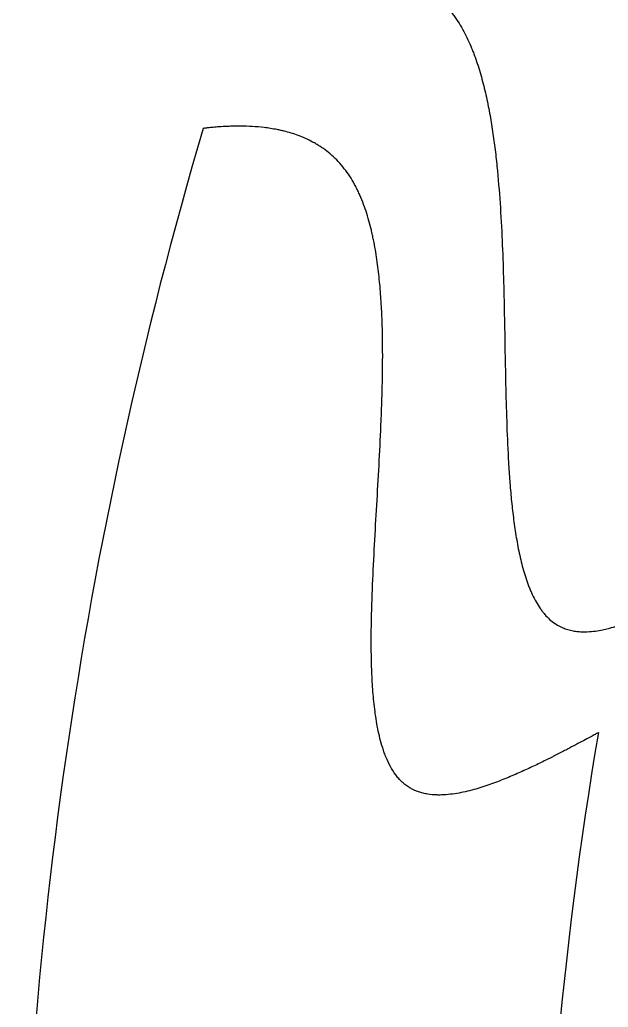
# Model space of a CAD drawing. Extents: x 0 to 1128, y 0 to 827.
# Drawn here: x 259.33 to 272.85, y 228.2 to 250.89 of the extents above; entities that cross this region are included whole.
import ezdxf

# ---------------------------------------------------------------- set-up
doc = ezdxf.new("R2010")
doc.units = 0
doc.header["$LTSCALE"] = 10
doc.header["$MEASUREMENT"] = 0
doc.layers.add('1', color=7, linetype='CONTINUOUS')

msp = doc.modelspace()

# ---------------------------------------------------------------- linework, layer by layer
at = {"layer": '1', "color": 7, "linetype": 'Continuous', "lineweight": -3}
for radius, start in [(103.37, 163.58553), (91.37, 170.343)]:
    msp.add_arc((362.703, 219.186), radius, start, 180, dxfattribs=at)
for points, knots in [([(264.536, 251.569), (264.536, 251.569), (264.561, 251.577), (264.632, 251.599), (264.662, 251.608), (264.715, 251.624), (264.743, 251.633), (264.775, 251.643), (264.797, 251.649), (264.808, 251.652), (264.866, 251.669), (264.918, 251.684), (265.031, 251.716), (265.092, 251.733), (265.223, 251.768), (265.293, 251.786), (265.406, 251.813), (265.444, 251.822), (265.524, 251.84), (265.564, 251.85), (265.689, 251.877), (265.776, 251.895), (265.956, 251.928), (266.05, 251.944), (266.244, 251.973), (266.344, 251.986), (266.551, 252.008), (266.658, 252.016), (266.823, 252.024), (266.879, 252.026), (266.992, 252.028), (267.049, 252.028), (267.221, 252.024), (267.338, 252.017), (267.576, 251.991), (267.697, 251.972), (267.942, 251.918), (268.064, 251.883), (268.306, 251.794), (268.426, 251.741), (268.573, 251.658), (268.602, 251.641), (268.66, 251.605), (268.745, 251.55), (268.827, 251.489), (268.985, 251.359), (269.084, 251.263), (269.199, 251.129), (269.222, 251.102), (269.266, 251.046), (269.287, 251.018), (269.35, 250.932), (269.389, 250.873), (269.502, 250.692), (269.568, 250.566), (269.659, 250.372), (269.688, 250.306), (269.729, 250.206), (269.742, 250.173), (269.768, 250.106), (269.781, 250.072), (269.842, 249.904), (269.885, 249.768), (269.964, 249.494), (269.999, 249.356), (270.064, 249.079), (270.092, 248.94), (270.145, 248.66), (270.169, 248.52), (270.212, 248.239), (270.231, 248.098), (270.267, 247.815), (270.283, 247.673), (270.326, 247.246), (270.349, 246.962), (270.388, 246.393), (270.403, 246.109), (270.428, 245.54), (270.438, 245.256), (270.454, 244.687), (270.46, 244.403), (270.472, 243.835), (270.477, 243.55), (270.487, 242.982), (270.493, 242.699), (270.506, 242.131), (270.514, 241.848), (270.534, 241.282), (270.547, 240.999), (270.571, 240.576), (270.581, 240.435), (270.602, 240.154), (270.614, 240.014), (270.641, 239.735), (270.656, 239.596), (270.691, 239.319), (270.711, 239.181), (270.755, 238.908), (270.78, 238.772), (270.823, 238.57), (270.838, 238.503), (270.871, 238.37), (270.888, 238.305), (270.944, 238.111), (270.985, 237.985), (271.045, 237.833), (271.057, 237.803), (271.083, 237.743), (271.096, 237.714), (271.136, 237.627), (271.193, 237.516), (271.256, 237.414), (271.306, 237.342), (271.332, 237.307), (271.359, 237.274), (271.376, 237.252), (271.386, 237.241), (271.468, 237.146), (271.545, 237.077), (271.665, 236.995), (271.705, 236.971), (271.767, 236.94), (271.787, 236.931), (271.828, 236.914), (271.848, 236.906), (271.908, 236.884), (271.948, 236.873), (272.026, 236.855), (272.065, 236.848), (272.141, 236.838), (272.178, 236.834), (272.232, 236.831), (272.25, 236.83), (272.285, 236.83), (272.303, 236.829), (272.389, 236.83), (272.454, 236.835), (272.574, 236.849), (272.63, 236.857), (272.732, 236.876), (272.779, 236.887), (272.863, 236.907), (272.9, 236.916), (272.949, 236.93), (272.964, 236.934), (272.991, 236.942), (273.003, 236.946), (273.036, 236.955), (273.053, 236.961), (273.075, 236.968), (273.08, 236.969), (273.08, 236.969)], [0, 0, 0, 0, 0.03125, 0.03125, 0.046875, 0.046875, 0.054687, 0.058594, 0.058594, 0.0625, 0.0625, 0.078125, 0.078125, 0.09375, 0.09375, 0.109375, 0.109375, 0.117187, 0.117187, 0.125, 0.125, 0.140625, 0.140625, 0.15625, 0.15625, 0.171875, 0.171875, 0.1875, 0.1875, 0.195312, 0.195312, 0.203125, 0.203125, 0.21875, 0.21875, 0.234375, 0.234375, 0.25, 0.25, 0.265625, 0.265625, 0.269531, 0.269531, 0.273437, 0.28125, 0.28125, 0.296875, 0.296875, 0.300781, 0.300781, 0.304687, 0.304687, 0.3125, 0.3125, 0.328125, 0.328125, 0.335937, 0.335937, 0.339844, 0.339844, 0.34375, 0.34375, 0.359375, 0.359375, 0.375, 0.375, 0.390625, 0.390625, 0.40625, 0.40625, 0.421875, 0.421875, 0.4375, 0.4375, 0.46875, 0.46875, 0.5, 0.5, 0.53125, 0.53125, 0.5625, 0.5625, 0.59375, 0.59375, 0.625, 0.625, 0.65625, 0.65625, 0.6875, 0.6875, 0.703125, 0.703125, 0.71875, 0.71875, 0.734375, 0.734375, 0.75, 0.75, 0.765625, 0.765625, 0.773437, 0.773437, 0.78125, 0.78125, 0.796875, 0.796875, 0.800781, 0.800781, 0.804687, 0.804687, 0.8125, 0.820312, 0.820312, 0.824219, 0.826172, 0.826172, 0.828125, 0.828125, 0.84375, 0.84375, 0.851562, 0.851562, 0.855469, 0.855469, 0.859375, 0.859375, 0.867187, 0.867187, 0.875, 0.875, 0.882812, 0.882812, 0.886719, 0.886719, 0.890625, 0.890625, 0.90625, 0.90625, 0.921875, 0.921875, 0.9375, 0.9375, 0.953125, 0.953125, 0.960937, 0.960937, 0.96875, 0.96875, 0.984375, 0.984375, 1, 1, 1, 1]), ([(272.628, 234.513), (272.628, 234.513), (272.621, 234.51), (272.595, 234.495), (272.576, 234.485), (272.524, 234.457), (272.493, 234.439), (272.417, 234.398), (272.373, 234.375), (272.273, 234.321), (272.218, 234.291), (272.097, 234.226), (272.031, 234.192), (271.891, 234.118), (271.816, 234.079), (271.697, 234.018), (271.656, 233.997), (271.593, 233.965), (271.571, 233.954), (271.528, 233.932), (271.42, 233.878), (271.305, 233.821), (271.115, 233.73), (271.017, 233.684), (270.814, 233.592), (270.709, 233.546), (270.491, 233.455), (270.379, 233.41), (270.205, 233.345), (270.146, 233.324), (270.027, 233.283), (269.966, 233.263), (269.781, 233.206), (269.654, 233.172), (269.46, 233.13), (269.394, 233.118), (269.261, 233.098), (269.194, 233.09), (269.091, 233.082), (269.056, 233.08), (268.986, 233.078), (268.951, 233.078), (268.846, 233.081), (268.776, 233.087), (268.671, 233.104), (268.636, 233.111), (268.566, 233.129), (268.531, 233.139), (268.429, 233.174), (268.362, 233.204), (268.283, 233.251), (268.267, 233.261), (268.236, 233.282), (268.221, 233.293), (268.176, 233.326), (268.119, 233.374), (268.054, 233.441), (268.017, 233.484), (267.993, 233.514), (267.982, 233.529), (267.925, 233.606), (267.884, 233.67), (267.812, 233.803), (267.78, 233.873), (267.736, 233.979), (267.722, 234.015), (267.696, 234.087), (267.683, 234.124), (267.648, 234.233), (267.628, 234.306), (267.591, 234.454), (267.574, 234.528), (267.545, 234.677), (267.531, 234.752), (267.496, 234.978), (267.478, 235.129), (267.456, 235.357), (267.449, 235.434), (267.438, 235.587), (267.434, 235.663), (267.422, 235.892), (267.416, 236.045), (267.41, 236.35), (267.409, 236.503), (267.41, 236.808), (267.411, 236.961), (267.421, 237.418), (267.431, 237.723), (267.458, 238.332), (267.474, 238.637), (267.507, 239.246), (267.525, 239.551), (267.561, 240.16), (267.578, 240.464), (267.61, 241.074), (267.625, 241.378), (267.644, 241.836), (267.649, 241.988), (267.659, 242.293), (267.663, 242.445), (267.672, 242.903), (267.673, 243.207), (267.667, 243.663), (267.664, 243.815), (267.653, 244.118), (267.645, 244.27), (267.626, 244.573), (267.615, 244.724), (267.585, 245.026), (267.568, 245.177), (267.526, 245.478), (267.501, 245.628), (267.465, 245.815), (267.457, 245.853), (267.441, 245.927), (267.417, 246.039), (267.389, 246.149), (267.331, 246.368), (267.286, 246.511), (267.207, 246.722), (267.179, 246.792), (267.134, 246.894), (267.119, 246.929), (267.087, 246.996), (267.037, 247.095), (266.983, 247.191), (266.906, 247.314), (266.865, 247.373), (266.78, 247.487), (266.735, 247.542), (266.64, 247.648), (266.494, 247.796), (266.336, 247.917), (266.2, 248.005), (266.173, 248.022), (266.118, 248.055), (266.09, 248.07), (266.007, 248.115), (265.952, 248.142), (265.786, 248.217), (265.677, 248.257), (265.515, 248.306), (265.461, 248.321), (265.381, 248.341), (265.355, 248.347), (265.302, 248.359), (265.276, 248.364), (265.146, 248.39), (265.046, 248.406), (264.854, 248.428), (264.762, 248.436), (264.587, 248.446), (264.503, 248.448), (264.344, 248.45), (264.269, 248.449), (264.181, 248.446), (264.164, 248.446), (264.13, 248.444), (264.081, 248.442), (264.034, 248.44), (263.945, 248.435), (263.891, 248.431), (263.795, 248.423), (263.752, 248.419), (263.678, 248.412), (263.647, 248.408), (263.616, 248.405), (263.61, 248.404), (263.599, 248.403), (263.594, 248.402), (263.58, 248.401), (263.572, 248.4), (263.553, 248.397), (263.546, 248.397), (263.546, 248.397)], [0, 0, 0, 0, 0.015626, 0.015626, 0.031252, 0.031252, 0.046878, 0.046878, 0.062504, 0.062504, 0.07813, 0.07813, 0.093757, 0.093757, 0.109383, 0.109383, 0.117196, 0.117196, 0.121102, 0.121102, 0.125009, 0.140635, 0.140635, 0.156261, 0.156261, 0.171887, 0.171887, 0.187513, 0.187513, 0.195326, 0.195326, 0.203139, 0.203139, 0.218765, 0.218765, 0.226578, 0.226578, 0.234391, 0.234391, 0.238298, 0.238298, 0.242204, 0.242204, 0.250018, 0.250018, 0.253924, 0.253924, 0.257831, 0.257831, 0.265644, 0.265644, 0.267597, 0.267597, 0.26955, 0.26955, 0.273457, 0.277363, 0.279316, 0.279316, 0.28127, 0.28127, 0.289083, 0.289083, 0.296896, 0.296896, 0.300802, 0.300802, 0.304709, 0.304709, 0.312522, 0.312522, 0.320335, 0.320335, 0.328148, 0.328148, 0.343774, 0.343774, 0.351587, 0.351587, 0.3594, 0.3594, 0.375026, 0.375026, 0.390652, 0.390652, 0.406278, 0.406278, 0.437531, 0.437531, 0.468783, 0.468783, 0.500035, 0.500035, 0.531287, 0.531287, 0.562539, 0.562539, 0.578165, 0.578165, 0.593792, 0.593792, 0.625044, 0.625044, 0.64067, 0.64067, 0.656296, 0.656296, 0.671922, 0.671922, 0.687548, 0.687548, 0.703174, 0.703174, 0.707081, 0.707081, 0.710987, 0.7188, 0.7188, 0.734426, 0.734426, 0.742239, 0.742239, 0.746146, 0.746146, 0.750053, 0.757866, 0.757866, 0.765679, 0.765679, 0.773492, 0.773492, 0.781305, 0.796931, 0.796931, 0.800837, 0.800837, 0.804744, 0.804744, 0.812557, 0.812557, 0.828183, 0.828183, 0.835996, 0.835996, 0.839903, 0.839903, 0.843809, 0.843809, 0.859435, 0.859435, 0.875061, 0.875061, 0.890687, 0.890687, 0.906313, 0.906313, 0.91022, 0.91022, 0.914127, 0.92194, 0.92194, 0.937566, 0.937566, 0.953192, 0.953192, 0.968818, 0.968818, 0.972724, 0.972724, 0.976631, 0.976631, 0.984444, 0.984444, 1, 1, 1, 1])]:
    msp.add_open_spline(points, degree=3, knots=knots, dxfattribs=at)

doc.saveas('drawing.dxf')
